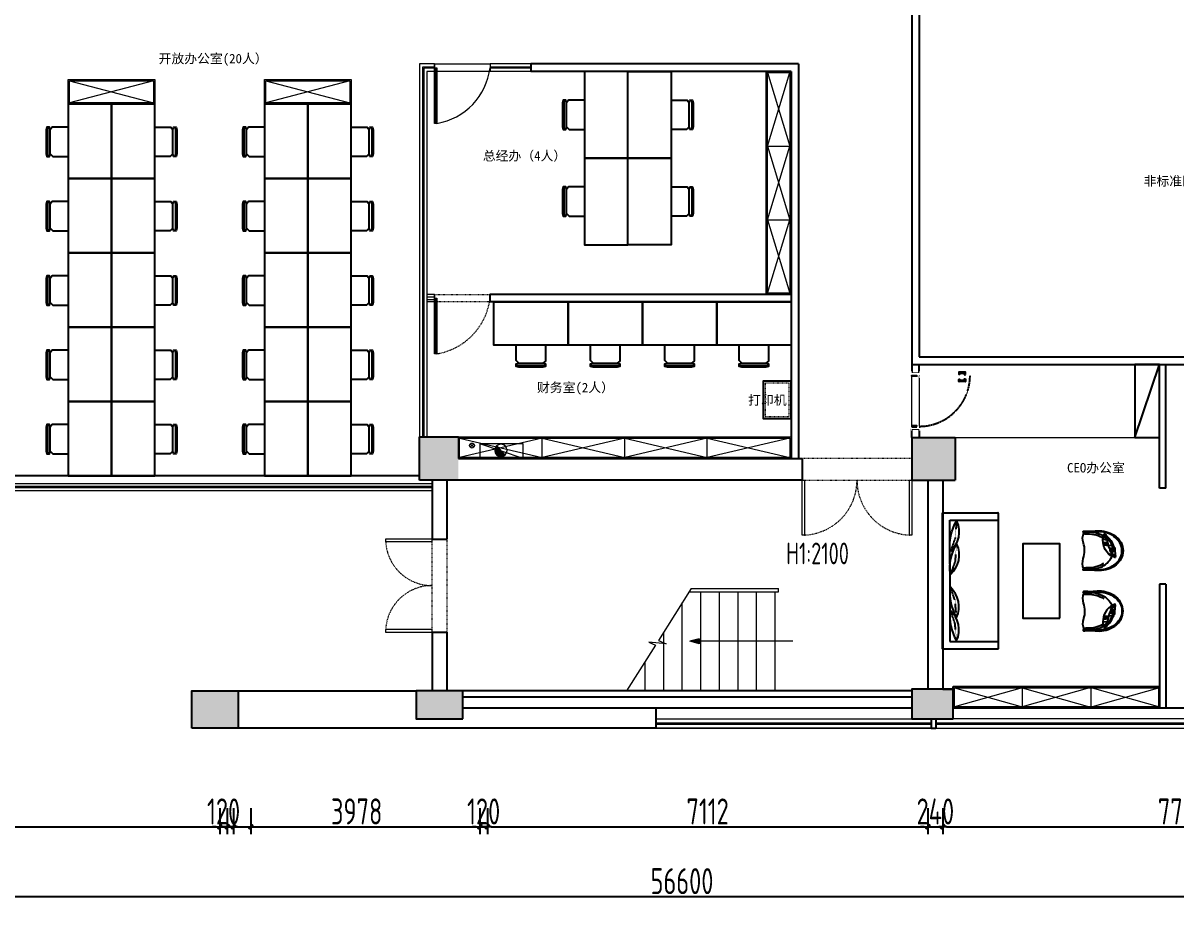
# Model space of a CAD drawing. Header units: millimetres. Extents: x 591722 to 1211798, y -167163 to 126727.
# Drawn here: x 612551 to 631162, y 77233 to 91453 of the extents above; entities that cross this region are included whole.
import ezdxf

# ---------------------------------------------------------------- set-up
doc = ezdxf.new("R2010")
doc.units = ezdxf.units.MM
doc.header["$LTSCALE"] = 0.5
doc.set_wipeout_variables(frame=1)
doc.header["$PDMODE"] = 35
for name, pattern in [('ACAD_ISO03W100', [30, 12, -18]), ('DASHED', [19.05, 12.7, -6.35]), ('HIDDEN', [0.375, 0.25, -0.125])]:
    doc.linetypes.add(name, pattern=pattern)
doc.layers.get('Defpoints').update_dxf_attribs({"color": 8})
for name, color, linetype in [('BS-SHORT-CABINET', 40, 'Continuous'), ('COL-FILL', 8, 'Continuous'), ('COLUMN', 4, 'Continuous'), ('DOOR', 60, 'Continuous'), ('EL-TEXT', 50, 'Continuous'), ('FF-FURN', 51, 'Continuous'), ('FF-TEXT', 50, 'Continuous'), ('RC-TEXT', 50, 'Continuous')]:
    doc.layers.add(name, color=color, linetype=linetype)
doc.layers.add('WALL', color=160, linetype='Continuous', lineweight=20)
doc.layers.add('WINDOW', color=12, linetype='Continuous', lineweight=9)
doc.styles.add('CCD-DIM', font='archs.shx', dxfattribs={"width": 0.8})
doc.styles.add('CCD_DIM', font='archs.shx', dxfattribs={"width": 0.8})
doc.styles.add('宋体', font='NSimSun.ttf')
doc.dimstyles.new('CCD_DIM_60', dxfattribs={"dimscale": 60, "dimtxt": 7, "dimasz": 1, "dimexe": 2, "dimexo": 2, "dimtad": 1, "dimdec": 0, "dimdsep": 46, "dimtxsty": 'CCD_DIM', "dimblk1": 'CCD', "dimblk2": 'CCD', "dimsah": 1, "dimcen": 0.3, "dimclrd": 44, "dimclre": 44, "dimclrt": 50, "dimadec": 1, "dimazin": 2, "dimtfac": 1, "dimtdec": 0, "dimtix": 1, "dimtmove": 2, "dimatfit": 3, "dimfxl": 5, "dimfxlon": 1, "dimtolj": 1, "dimarcsym": 0})

# ---------------------------------------------------------------- blocks, each defined once
blk = doc.blocks.new('CCD')
at = {"color": 50, "linetype": 'ByBlock'}
blk.add_line((-1.09, 0), (1.09, 0), dxfattribs=at)
at = {"color": 50, "linetype": 'Continuous', "const_width": 0.608}
blk.add_lwpolyline([(0.61, 0.61), (-0.61, -0.61)], dxfattribs=at)
blk = doc.blocks.new('*D237')
at = {"layer": 'Defpoints', "color": 0, "lineweight": 9, "transparency": 16777216}
for p in [(607258, 84142), (616228, 84142), (616228, 78479)]:
    blk.add_point(p, dxfattribs=at)
at = {"layer": 'RC-TEXT', "color": 44, "lineweight": -2, "transparency": 16777216}
for p, q in [((607258, 78779), (607258, 78359)), ((616228, 78779), (616228, 78359)), ((607318, 78479), (616168, 78479))]:
    blk.add_line(p, q, dxfattribs=at)
at = {"layer": 'RC-TEXT', "color": 44, "lineweight": -2, "transparency": 16777216, "xscale": 60, "yscale": 60, "zscale": 60, "rotation": 180}
blk.add_blockref('CCD', (607258, 78479), dxfattribs=at)
at = {"layer": 'RC-TEXT', "color": 44, "lineweight": -2, "transparency": 16777216, "xscale": 60, "yscale": 60, "zscale": 60}
blk.add_blockref('CCD', (616228, 78479), dxfattribs=at)
at = {"layer": 'RC-TEXT', "color": 50, "lineweight": -2, "transparency": 16777216, "insert": (611743, 78726), "char_height": 420, "attachment_point": 5, "style": 'CCD_DIM'}
blk.add_mtext('\\A1;8970', dxfattribs=at)
blk = doc.blocks.new('*D238')
at = {"layer": 'Defpoints', "color": 0, "lineweight": 9, "transparency": 16777216}
for p in [(615728, 84142), (615848, 84142), (615848, 78479)]:
    blk.add_point(p, dxfattribs=at)
at = {"layer": 'RC-TEXT', "color": 44, "lineweight": -2, "transparency": 16777216}
for p, q in [((615728, 78779), (615728, 78359)), ((615848, 78779), (615848, 78359)), ((615668, 78479), (615608, 78479)), ((615728, 78479), (615848, 78479)), ((615908, 78479), (615968, 78479))]:
    blk.add_line(p, q, dxfattribs=at)
at = {"layer": 'RC-TEXT', "color": 44, "lineweight": -2, "transparency": 16777216, "xscale": 60, "yscale": 60, "zscale": 60}
blk.add_blockref('CCD', (615728, 78479), dxfattribs=at)
at = {"layer": 'RC-TEXT', "color": 44, "lineweight": -2, "transparency": 16777216, "xscale": 60, "yscale": 60, "zscale": 60, "rotation": 180}
blk.add_blockref('CCD', (615848, 78479), dxfattribs=at)
at = {"layer": 'RC-TEXT', "color": 50, "lineweight": -2, "transparency": 16777216, "insert": (615788, 78726), "char_height": 420, "attachment_point": 5, "style": 'CCD_DIM'}
blk.add_mtext('\\A1;120', dxfattribs=at)
blk = doc.blocks.new('*D239')
at = {"layer": 'Defpoints', "color": 0, "lineweight": 9, "transparency": 16777216}
for p in [(619926, 84446), (615948, 84142), (619926, 78479)]:
    blk.add_point(p, dxfattribs=at)
at = {"layer": 'RC-TEXT', "color": 44, "lineweight": -2, "transparency": 16777216}
for p, q in [((615948, 78779), (615948, 78359)), ((619926, 78779), (619926, 78359)), ((616008, 78479), (619866, 78479))]:
    blk.add_line(p, q, dxfattribs=at)
at = {"layer": 'RC-TEXT', "color": 44, "lineweight": -2, "transparency": 16777216, "xscale": 60, "yscale": 60, "zscale": 60, "rotation": 180}
blk.add_blockref('CCD', (615948, 78479), dxfattribs=at)
at = {"layer": 'RC-TEXT', "color": 44, "lineweight": -2, "transparency": 16777216, "xscale": 60, "yscale": 60, "zscale": 60}
blk.add_blockref('CCD', (619926, 78479), dxfattribs=at)
at = {"layer": 'RC-TEXT', "color": 50, "lineweight": -2, "transparency": 16777216, "insert": (617937, 78726), "char_height": 420, "attachment_point": 5, "style": 'CCD_DIM'}
blk.add_mtext('\\A1;3978', dxfattribs=at)
blk = doc.blocks.new('*D240')
at = {"layer": 'Defpoints', "color": 0, "lineweight": 9, "transparency": 16777216}
for p in [(620046, 84652), (619926, 84446), (620046, 78479)]:
    blk.add_point(p, dxfattribs=at)
at = {"layer": 'RC-TEXT', "color": 44, "lineweight": -2, "transparency": 16777216}
for p, q in [((619926, 78779), (619926, 78359)), ((620046, 78779), (620046, 78359)), ((619866, 78479), (619806, 78479)), ((619926, 78479), (620046, 78479)), ((620106, 78479), (620166, 78479))]:
    blk.add_line(p, q, dxfattribs=at)
at = {"layer": 'RC-TEXT', "color": 44, "lineweight": -2, "transparency": 16777216, "xscale": 60, "yscale": 60, "zscale": 60}
blk.add_blockref('CCD', (619926, 78479), dxfattribs=at)
at = {"layer": 'RC-TEXT', "color": 44, "lineweight": -2, "transparency": 16777216, "xscale": 60, "yscale": 60, "zscale": 60, "rotation": 180}
blk.add_blockref('CCD', (620046, 78479), dxfattribs=at)
at = {"layer": 'RC-TEXT', "color": 50, "lineweight": -2, "transparency": 16777216, "insert": (619986, 78726), "char_height": 420, "attachment_point": 5, "style": 'CCD_DIM'}
blk.add_mtext('\\A1;120', dxfattribs=at)
blk = doc.blocks.new('*D266')
at = {"layer": 'Defpoints', "color": 0, "lineweight": 9, "transparency": 16777216}
for p in [(620046, 84652), (627158, 80996), (627158, 78479)]:
    blk.add_point(p, dxfattribs=at)
at = {"layer": 'RC-TEXT', "color": 44, "lineweight": -2, "transparency": 16777216}
for p, q in [((620046, 78779), (620046, 78359)), ((627158, 78779), (627158, 78359)), ((620106, 78479), (627098, 78479))]:
    blk.add_line(p, q, dxfattribs=at)
at = {"layer": 'RC-TEXT', "color": 44, "lineweight": -2, "transparency": 16777216, "xscale": 60, "yscale": 60, "zscale": 60, "rotation": 180}
blk.add_blockref('CCD', (620046, 78479), dxfattribs=at)
at = {"layer": 'RC-TEXT', "color": 44, "lineweight": -2, "transparency": 16777216, "xscale": 60, "yscale": 60, "zscale": 60}
blk.add_blockref('CCD', (627158, 78479), dxfattribs=at)
at = {"layer": 'RC-TEXT', "color": 50, "lineweight": -2, "transparency": 16777216, "insert": (623602, 78726), "char_height": 420, "attachment_point": 5, "style": 'CCD_DIM'}
blk.add_mtext('\\A1;7112', dxfattribs=at)
blk = doc.blocks.new('*D267')
at = {"layer": 'Defpoints', "color": 0, "lineweight": 9, "transparency": 16777216}
for p in [(627398, 81223), (627158, 80996), (627398, 78479)]:
    blk.add_point(p, dxfattribs=at)
at = {"layer": 'RC-TEXT', "color": 44, "lineweight": -2, "transparency": 16777216}
for p, q in [((627158, 78779), (627158, 78359)), ((627398, 78779), (627398, 78359)), ((627098, 78479), (627038, 78479)), ((627158, 78479), (627398, 78479)), ((627458, 78479), (627518, 78479))]:
    blk.add_line(p, q, dxfattribs=at)
at = {"layer": 'RC-TEXT', "color": 44, "lineweight": -2, "transparency": 16777216, "xscale": 60, "yscale": 60, "zscale": 60}
blk.add_blockref('CCD', (627158, 78479), dxfattribs=at)
at = {"layer": 'RC-TEXT', "color": 44, "lineweight": -2, "transparency": 16777216, "xscale": 60, "yscale": 60, "zscale": 60, "rotation": 180}
blk.add_blockref('CCD', (627398, 78479), dxfattribs=at)
at = {"layer": 'RC-TEXT', "color": 50, "lineweight": -2, "transparency": 16777216, "insert": (627278, 78726), "char_height": 420, "attachment_point": 5, "style": 'CCD_DIM'}
blk.add_mtext('\\A1;240', dxfattribs=at)
blk = doc.blocks.new('*D268')
at = {"layer": 'Defpoints', "color": 0, "lineweight": 9, "transparency": 16777216}
for p in [(635148, 81415), (627398, 81223), (635148, 78479)]:
    blk.add_point(p, dxfattribs=at)
at = {"layer": 'RC-TEXT', "color": 44, "lineweight": -2, "transparency": 16777216}
for p, q in [((627398, 78779), (627398, 78359)), ((635148, 78779), (635148, 78359)), ((627458, 78479), (635088, 78479))]:
    blk.add_line(p, q, dxfattribs=at)
at = {"layer": 'RC-TEXT', "color": 44, "lineweight": -2, "transparency": 16777216, "xscale": 60, "yscale": 60, "zscale": 60, "rotation": 180}
blk.add_blockref('CCD', (627398, 78479), dxfattribs=at)
at = {"layer": 'RC-TEXT', "color": 44, "lineweight": -2, "transparency": 16777216, "xscale": 60, "yscale": 60, "zscale": 60}
blk.add_blockref('CCD', (635148, 78479), dxfattribs=at)
at = {"layer": 'RC-TEXT', "color": 50, "lineweight": -2, "transparency": 16777216, "insert": (631273, 78726), "char_height": 420, "attachment_point": 5, "style": 'CCD_DIM'}
blk.add_mtext('\\A1;7750', dxfattribs=at)
blk = doc.blocks.new('*D241')
at = {"layer": 'Defpoints', "color": 0, "lineweight": 9, "transparency": 16777216}
for p in [(594888, 83902), (651488, 83882), (651488, 77353)]:
    blk.add_point(p, dxfattribs=at)
at = {"layer": 'RC-TEXT', "color": 44, "lineweight": -2, "transparency": 16777216}
for p, q in [((594888, 77653), (594888, 77233)), ((651488, 77653), (651488, 77233)), ((594948, 77353), (651428, 77353))]:
    blk.add_line(p, q, dxfattribs=at)
at = {"layer": 'RC-TEXT', "color": 44, "lineweight": -2, "transparency": 16777216, "xscale": 60, "yscale": 60, "zscale": 60, "rotation": 180}
blk.add_blockref('CCD', (594888, 77353), dxfattribs=at)
at = {"layer": 'RC-TEXT', "color": 44, "lineweight": -2, "transparency": 16777216, "xscale": 60, "yscale": 60, "zscale": 60}
blk.add_blockref('CCD', (651488, 77353), dxfattribs=at)
at = {"layer": 'RC-TEXT', "color": 50, "lineweight": -2, "transparency": 16777216, "insert": (623188, 77601), "char_height": 420, "attachment_point": 5, "style": 'CCD_DIM'}
blk.add_mtext('\\A1;56600', dxfattribs=at)
blk = doc.blocks.new('B')
at = {"color": 54, "linetype": 'ByBlock'}
for p, q in [((-195, 253), (-238, 242)), ((194, 253), (-195, 253)), ((-195, 209), (194, 209)), ((237, 242), (194, 253))]:
    blk.add_line(p, q, dxfattribs=at)
at = {"linetype": 'ByBlock'}
blk.add_lwpolyline([(237, -81), (237, 177), (194, 209), (237, 220), (237, 263), (194, 274), (-195, 274), (-238, 263), (-238, 220), (-195, 209), (-238, 166), (-238, -81)], dxfattribs=at)
blk = doc.blocks.new('CHAIR-650X650')
blk.add_wipeout([(-293, -13), (-293, -16), (-294, -19), (-295, -21), (-298, -25), (-300, -26), (-305, -26), (-307, -25), (-307, -25), (-311, -23), (-313, -21), (-314, -18), (-314, -18), (-314, -14), (-314, -7), (-313, 8), (-312, 23), (-312, 41), (-312, 57), (-311, 68), (-311, 85), (-312, 126), (-314, 153), (-318, 190), (-319, 217), (-319, 243), (-318, 264), (-316, 284), (-314, 298), (-309, 325), (-303, 349), (-296, 373), (-287, 398), (-274, 428), (-266, 445), (-253, 468), (-241, 486), (-225, 507), (-203, 531), (-191, 543), (-161, 567), (-130, 587), (-112, 597), (-86, 607), (-63, 614), (-37, 618), (-12, 620), (17, 620), (44, 618), (62, 615), (85, 609), (110, 600), (135, 587), (159, 572), (178, 558), (201, 538), (219, 519), (234, 501), (243, 489), (252, 476), (264, 457), (277, 432), (286, 413), (298, 380), (308, 346), (313, 326), (317, 305), (320, 284), (323, 260), (324, 241), (324, 213), (323, 200), (321, 173), (317, 133), (316, 109), (316, 89), (316, 68), (317, 59), (317, 31), (318, -5), (319, -14), (319, -18), (317, -21), (315, -24), (311, -26), (309, -26), (305, -25), (303, -24), (300, -22), (299, -20), (298, -16), (298, -12), (291, -15), (282, -19), (274, -22), (264, -25), (255, -27), (245, -29), (234, -31), (222, -32), (214, -33), (206, -33), (197, -33), (182, -32), (170, -31), (155, -28), (139, -24), (128, -21), (118, -17), (109, -15), (100, -12), (86, -9), (68, -5), (53, -3), (35, -1), (21, 0), (2, 0), (-9, 0), (-21, -1), (-33, -2), (-42, -3), (-54, -4), (-62, -6), (-78, -9), (-91, -12), (-97, -14), (-108, -17), (-118, -21), (-126, -23), (-134, -25), (-140, -27), (-154, -30), (-165, -31), (-172, -32), (-182, -33), (-193, -33), (-202, -33), (-213, -33), (-224, -32), (-231, -31), (-248, -27), (-264, -23), (-276, -19), (-281, -18), (-286, -16), (-289, -15), (-292, -13)])
at = {"color": 0, "linetype": 'Continuous'}
blk.add_lwpolyline([(298, -12, -0.192758), (129, -21, 0.085902), (2, 0, 0.08954), (-119, -21, -0.18606), (-293, -13, -0.000264), (-293, -16, -1.061979), (-314, -14, 0.041491), (-314, 1, 0.024434), (-312, 52, 0.045583), (-316, 167, -0.150789), (-266, 445, -0.143435), (-130, 587, -0.142303), (2, 620, -0.142303), (135, 587, -0.143435), (271, 445, -0.150789), (320, 167, 0.045583), (317, 52, 0.024434), (318, 1, 0.041491), (319, -14, -1.061979), (298, -16)], format="xyb", close=True, dxfattribs=at)
at = {"color": 55, "linetype": 'Continuous'}
for points in [[(2, 599, 0.142303), (-124, 568, 0.143435), (-254, 432, 0.150789), (-301, 167, -0.019162), (-297, 121, -0.012092), (-293, -13, -1.061979)], [(298, -12, -0.012078), (302, 121, -0.019162), (306, 167, 0.150789), (258, 432, 0.143435), (129, 568, 0.142303), (2, 599, 2.98005)], [(-297, 121, -0.098813), (-249, 290, -0.143435), (-122, 423, -0.142303), (2, 453, -2.98005)], [(302, 121, 0.098813), (254, 290, 0.143435), (127, 423, 0.142303), (2, 453, 2.98005)]]:
    blk.add_lwpolyline(points, format="xyb", dxfattribs=at)
at = {"color": 53}
blk.add_lwpolyline([(-84, 462), (-70, 471), (-53, 464), (-43, 485), (12, 489, -0.055778), (112, 495, -0.322884), (-133, 300, -0.26527), (-269, 321, -0.13021)], format="xyb", close=True, dxfattribs=at)
at = {"color": 59}
for points in [[(112, 495, -0.169686), (-9, 412), (-18, 412), (-41, 395), (-176, 361), (-246, 322), (-269, 321)], [(-283, -17, 0.173618), (-272, 3, 0.0594), (-269, 44, -0.149572), (-197, 312, 1.755029)], [(288, -17, -0.173618), (277, 3, -0.0594), (274, 44, 0.149572), (202, 312, -1.755029)]]:
    blk.add_lwpolyline(points, format="xyb", dxfattribs=at)
for points in [[(-126, 373), (-133, 309)], [(-103, 379), (-109, 314)], [(-79, 385), (-86, 317)], [(-74, 467), (-82, 384)], [(-28, 486), (-38, 392)], [(-5, 488), (-12, 412)], [(19, 490), (11, 419)], [(65, 495), (56, 399)], [(89, 496), (81, 426)], [(-171, 362), (-178, 301)]]:
    blk.add_lwpolyline(points, dxfattribs=at)
blk = doc.blocks.new('做成ACAD TuKuai0609')
at = {"color": 56, "ltscale": 1000}
for centre, radius, start, end in [((-109, -706), 715, 81.2173, 121.9873), ((-315, 294), 431, 246.3085, 316.896)]:
    blk.add_arc(centre, radius, start, end, dxfattribs=at)
at = {"layer": 'FF-FURN', "color": 56, "linetype": 'HIDDEN', "ltscale": 0.010499}
blk.add_lwpolyline([(-488, -100), (-208, -74), (0, 0)], dxfattribs=at)
blk = doc.blocks.new('c 131')
at = {"color": 0}
for p, q in [((631893, -82307), (631893, -81417)), ((631898, -81412), (634088, -81412)), ((632013, -82192), (632013, -81412)), ((633973, -82192), (633973, -81412)), ((634093, -81417), (634093, -82307)), ((632718, -82192), (632013, -82192)), ((632718, -82192), (633973, -82192)), ((634088, -82312), (631898, -82312))]:
    blk.add_line(p, q, dxfattribs=at)
for centre, start, end in [((631898, -81417), 90, 180), ((634088, -81417), 0, 90), ((631898, -82307), 180, 270), ((634088, -82307), 270, 0)]:
    blk.add_arc(centre, 5, start, end, dxfattribs=at)
at = {"color": 51, "linetype": 'Continuous', "extrusion": (0, 0, -1), "zscale": -1, "rotation": 180}
for p in [(-632516, -82184), (-632889, -82184)]:
    blk.add_blockref('做成ACAD TuKuai0609', p, dxfattribs=at)
at = {"color": 51, "linetype": 'Continuous', "rotation": 180}
for p in [(633096, -82184), (633469, -82184)]:
    blk.add_blockref('做成ACAD TuKuai0609', p, dxfattribs=at)
blk = doc.blocks.new('*U38')
at = {"ltscale": 0.1}
for points in [[(0, 0), (20, 0), (20, 120), (0, 120)], [(900, 0), (880, 0), (880, 120), (900, 120)]]:
    blk.add_wipeout(points, dxfattribs=at)
for points in [[(27.5, 110), (32.5, 110), (32.5, 120), (40, 120), (40, 0), (32.5, 0), (32.5, 10), (27.5, 10), (27.5, 0), (20, 0), (20, 120), (27.5, 120)], [(872.5, 110), (867.5, 110), (867.5, 120), (860, 120), (860, 0), (867.5, 0), (867.5, 10), (872.5, 10), (872.5, 0), (880, 0), (880, 120), (872.5, 120)]]:
    blk.add_wipeout(points, dxfattribs=at)
for points in [[(32.5, 110), (32.5, 135), (-27.5, 135), (-27.5, 120), (27.5, 120), (27.5, 110)], [(32.5, 10), (32.5, -15), (-27.5, -15), (-27.5, 0), (27.5, 0), (27.5, 10)], [(867.5, 110), (867.5, 135), (927.5, 135), (927.5, 120), (872.5, 120), (872.5, 110)], [(867.5, 10), (867.5, -15), (927.5, -15), (927.5, 0), (872.5, 0), (872.5, 10)]]:
    blk.add_wipeout(points, dxfattribs=at)
for points in [[(40, 40), (50, 40), (50, 115, 0.4142136), (45, 120), (40, 120)], [(860, 40), (850, 40), (850, 115, -0.4142136), (855, 120), (860, 120)]]:
    blk.add_lwpolyline(points, format="xyb", close=True, dxfattribs=at)
blk = doc.blocks.new('*U39')
at = {"ltscale": 0.1}
blk.add_wipeout([(0, 0), (40, 0), (40, 820), (0, 820)], dxfattribs=at)
for p, q in [((-15, 748), (-50, 748)), ((-55, 742), (-55, 645)), ((-50, 640), (-25, 640)), ((-40, 728), (-40, 660)), ((-15, 732), (-35, 732)), ((-35, 655), (-25, 655)), ((-25, 655), (-25, 640)), ((95, 742), (95, 645))]:
    blk.add_line(p, q, dxfattribs=at)
for centre, start, end in [((-50, 742), 90, 180), ((-50, 645), 180, 270), ((-35, 728), 90, 180), ((-35, 660), 180, 270)]:
    blk.add_arc(centre, 5, start, end, dxfattribs=at)
blk.add_wipeout([(0, 770), (-15, 770), (-15, 710), (0, 710)], dxfattribs=at)
for p, q in [((55, 748), (90, 748)), ((55, 732), (75, 732)), ((75, 655), (65, 655)), ((65, 655), (65, 640)), ((90, 640), (65, 640)), ((80, 728), (80, 660))]:
    blk.add_line(p, q, dxfattribs=at)
blk.add_lwpolyline([(-15, 748), (-50, 748), (-51, 747), (-51, 747), (-52, 747), (-53, 747), (-53, 746), (-54, 746), (-54, 746), (-54, 745), (-55, 744), (-55, 744), (-55, 743), (-55, 742), (-55, 645), (-55, 644), (-54, 642), (-54, 641), (-53, 641), (-52, 641), (-52, 640), (-51, 640), (-51, 640), (-50, 640), (-25, 640), (-25, 655), (-35, 655), (-36, 655), (-37, 656), (-39, 656), (-39, 657), (-40, 658), (-40, 659), (-40, 660), (-40, 728), (-40, 729), (-40, 729), (-39, 730), (-39, 730), (-39, 731), (-38, 731), (-38, 732), (-37, 732), (-37, 732), (-36, 732), (-36, 732), (-36, 732), (-35, 732), (-35, 732), (-15, 732)], close=True, dxfattribs=at)
for centre, start, end in [((90, 742), 0, 90), ((75, 728), 0, 90), ((75, 660), 270, 0), ((90, 645), 270, 0)]:
    blk.add_arc(centre, 5, start, end, dxfattribs=at)
blk.add_wipeout([(40, 770), (55, 770), (55, 710), (40, 710)], dxfattribs=at)
blk.add_lwpolyline([(55, 748), (90, 748), (91, 747), (91, 747), (92, 747), (93, 747), (93, 746), (94, 746), (94, 746), (94, 745), (95, 744), (95, 744), (95, 743), (95, 742), (95, 645), (95, 644), (94, 642), (94, 641), (93, 641), (92, 641), (92, 640), (91, 640), (91, 640), (90, 640), (65, 640), (65, 655), (75, 655), (76, 655), (77, 656), (79, 656), (79, 657), (80, 658), (80, 659), (80, 660), (80, 728), (80, 729), (80, 729), (79, 730), (79, 730), (79, 731), (78, 731), (78, 732), (77, 732), (77, 732), (76, 732), (76, 732), (76, 732), (75, 732), (75, 732), (55, 732)], close=True, dxfattribs=at)
at = {"color": 8, "linetype": 'DASHED', "ltscale": 0.1}
blk.add_arc((0, 0), 820, 0, 90, dxfattribs=at)
blk = doc.blocks.new('rgwerqw')
at = {"lineweight": 9}
h = blk.add_hatch(color=1, dxfattribs=at)
h.dxf.hatch_style = 1
h.paths.add_polyline_path([(603526, -152518, 0.21571), (603492, -152443), (603360, -152594, 0.645129)])
at = {"color": 1, "lineweight": 9}
for p, q in [((603065, -152650), (603765, -152410)), ((603492, -152443), (603360, -152594))]:
    blk.add_line(p, q, dxfattribs=at)
blk.add_lwpolyline([(603065, -152410), (603765, -152410), (603765, -152650), (603065, -152650)], close=True, dxfattribs=at)
blk.add_circle((603426, -152518), 100, dxfattribs=at)

msp = doc.modelspace()

# ---------------------------------------------------------------- hatches: boundary and pattern name
at = {"layer": 'COL-FILL', "lineweight": 5}
h = msp.add_hatch(color=250, dxfattribs=at)
h.dxf.hatch_style = 1
h.paths.add_polyline_path([(595807.3, 93042.5), (595128.3, 93042.5), (595128.3, 92362.5), (595807.3, 92362.5)])
h.paths.add_polyline_path([(595807.3, 84772.5), (595128.3, 84772.5), (595128.3, 84142.5), (595807.3, 84142.5)])
h.paths.add_polyline_path([(603603.3, 84772.5), (602978.3, 84772.5), (602978.3, 84142.5), (603603.3, 84142.5)])
h.paths.add_polyline_path([(603648.3, 93092.5), (602908.3, 93092.5), (602908.3, 92362.5), (603648.3, 92362.5)])
h.paths.add_polyline_path([(611628.3, 93092.5), (610948.3, 93092.5), (610948.3, 92412.5), (611628.3, 92412.5)])
h.paths.add_polyline_path([(611578.3, 84772.5), (610948.3, 84772.5), (610948.3, 84142.5), (611578.3, 84142.5)])
h.paths.add_polyline_path([(619578.3, 84627.5), (619578.3, 84772.5), (618948.3, 84772.5), (618948.3, 84072.5), (619578.3, 84072.5)])
h.paths.add_polyline_path([(619628.3, 93092.5), (618948.3, 93092.5), (618948.3, 92412.5), (619628.3, 92412.5)])
h = msp.add_hatch(color=250, dxfattribs=at)
h.dxf.hatch_style = 1
h.paths.add_polyline_path([(651368.3, 84762.5), (650728.3, 84762.5), (650728.3, 84122.5), (651368.3, 84122.5)])
h.paths.add_polyline_path([(643558.3, 84762.5), (642918.3, 84762.5), (642918.3, 84122.5), (643558.3, 84122.5)])
h.paths.add_polyline_path([(635558.3, 84762.5), (634918.3, 84762.5), (634918.3, 84122.5), (635558.3, 84122.5)])
h.paths.add_polyline_path([(627598.3, 84762.5), (626898.3, 84762.5), (626898.3, 84627.5), (626898.3, 84072.5), (627598.3, 84072.5)])
h.paths.add_polyline_path([(616023.3, 80672.5), (615273.3, 80672.5), (615273.3, 80072.5), (616023.3, 80072.5)])
h.paths.add_polyline_path([(619648.3, 80672.5), (618898.3, 80672.5), (618898.3, 80222.5), (619648.3, 80222.5)])
h.paths.add_polyline_path([(627568.3, 80702.5), (626898.3, 80702.5), (626898.3, 80222.5), (627568.3, 80222.5)])
h.paths.add_polyline_path([(635558.3, 80692.5), (634958.3, 80692.5), (634958.3, 80222.5), (635558.3, 80222.5)])
h.paths.add_polyline_path([(639183.3, 80672.5), (638433.3, 80672.5), (638433.3, 80072.5), (639183.3, 80072.5)])
at = {"layer": 'WALL', "lineweight": 5}
h = msp.add_hatch(color=250, dxfattribs=at)
h.paths.add_polyline_path([(623467.1, 81512.9), (623467.1, 81472.5), (623317.1, 81472.5)])
h.paths.add_polyline_path([(623317.1, 81472.5), (623467.1, 81472.5), (623467.1, 81432)])

# ---------------------------------------------------------------- linework, layer by layer
at = {"layer": 'BS-SHORT-CABINET', "lineweight": -2}
for p, q in [((624548.3, 90672.5), (621613.3, 90672.5)), ((627568.3, 80392.5), (627568.3, 80742.5))]:
    msp.add_line(p, q, dxfattribs=at)
at = {"layer": 'BS-SHORT-CABINET', "color": 250, "lineweight": 13}
for p, q in [((624568.3, 90652.5), (624928.3, 89467.5)), ((624568.3, 89467.5), (624928.3, 90652.5)), ((624568.3, 89467.5), (624928.3, 89467.5)), ((624568.3, 89467.5), (624928.3, 88277.5)), ((624568.3, 88277.5), (624928.3, 89467.5)), ((624568.3, 88277.5), (624928.3, 88277.5)), ((624568.3, 88277.5), (624928.3, 87092.5)), ((624568.3, 87092.5), (624928.3, 88277.5)), ((620930.8, 84752.5), (619598.3, 84442.5)), ((619598.3, 84752.5), (620930.8, 84442.5)), ((620930.8, 84442.5), (620930.8, 84752.5)), ((620930.8, 84752.5), (622263.3, 84442.5)), ((622263.3, 84752.5), (620930.8, 84442.5)), ((623595.8, 84752.5), (622263.3, 84442.5)), ((622263.3, 84752.5), (623595.8, 84442.5)), ((622263.3, 84442.5), (622263.3, 84752.5)), ((623595.8, 84442.5), (623595.8, 84752.5)), ((623595.8, 84752.5), (624928.3, 84442.5)), ((624928.3, 84752.5), (623595.8, 84442.5)), ((627588.3, 80722.5), (628678.3, 80412.5)), ((628678.3, 80722.5), (627588.3, 80412.5)), ((628678.3, 80722.5), (628678.3, 80412.5)), ((629768.3, 80722.5), (628678.3, 80412.5)), ((628678.3, 80722.5), (629768.3, 80412.5)), ((629788.3, 80722.5), (629788.3, 80412.5)), ((629808.3, 80722.5), (630898.3, 80412.5)), ((630898.3, 80722.5), (629808.3, 80412.5))]:
    msp.add_line(p, q, dxfattribs=at)
at = {"layer": 'BS-SHORT-CABINET', "color": 250, "linetype": 'ByBlock', "lineweight": 5}
for p, q in [((613298.3, 90522.5), (614658.3, 90162.5)), ((614658.3, 90522.5), (613298.3, 90162.5)), ((617828.3, 90522.5), (616468.3, 90162.5)), ((616468.3, 90522.5), (617828.3, 90162.5))]:
    msp.add_line(p, q, dxfattribs=at)
at = {"layer": 'BS-SHORT-CABINET', "color": 54, "lineweight": -2}
msp.add_line((630498.3, 84762.5), (630898.3, 85942.5), dxfattribs=at)
at = {"layer": 'BS-SHORT-CABINET', "linetype": 'ByBlock', "lineweight": 5}
for points in [[(624548.3, 90672.5), (624948.3, 90672.5), (624948.3, 87072.5), (624548.3, 87072.5)], [(619578.3, 84772.5), (624948.3, 84772.5), (624948.3, 84422.5), (619578.3, 84422.5)]]:
    msp.add_lwpolyline(points, close=True, dxfattribs=at)
at = {"layer": 'BS-SHORT-CABINET', "color": 250, "lineweight": 13}
for points in [[(624568.3, 90652.5), (624928.3, 90652.5), (624928.3, 87092.5), (624568.3, 87092.5)], [(619598.3, 84752.5), (624928.3, 84752.5), (624928.3, 84442.5), (619598.3, 84442.5)], [(627588.3, 80722.5), (630878.3, 80722.5), (630878.3, 80412.5), (627588.3, 80412.5)]]:
    msp.add_lwpolyline(points, close=True, dxfattribs=at)
at = {"layer": 'BS-SHORT-CABINET', "linetype": 'ByBlock', "lineweight": 13}
for points in [[(613278.3, 90542.5), (614678.3, 90542.5), (614678.3, 90142.5), (613278.3, 90142.5)], [(616448.3, 90542.5), (617848.3, 90542.5), (617848.3, 90142.5), (616448.3, 90142.5)]]:
    msp.add_lwpolyline(points, close=True, dxfattribs=at)
at = {"layer": 'BS-SHORT-CABINET', "color": 250, "linetype": 'ByBlock', "lineweight": 5}
for points in [[(613298.3, 90522.5), (614658.3, 90522.5), (614658.3, 90162.5), (613298.3, 90162.5)], [(616468.3, 90522.5), (617828.3, 90522.5), (617828.3, 90162.5), (616468.3, 90162.5)]]:
    msp.add_lwpolyline(points, close=True, dxfattribs=at)
at = {"layer": 'BS-SHORT-CABINET', "color": 8, "linetype": 'ACAD_ISO03W100', "lineweight": 5}
for points in [[(619190.1, 87072.5), (620092.1, 87072.5), (620092.1, 86952.5), (619190.1, 86952.5)], [(624918.3, 85101.9), (624918.3, 85641.9), (624528.3, 85641.9), (624528.3, 85101.9)]]:
    msp.add_lwpolyline(points, close=True, dxfattribs=at)
at = {"layer": 'BS-SHORT-CABINET', "lineweight": 13}
msp.add_lwpolyline([(630898.3, 80392.5), (630897.4, 80742.5), (627568.3, 80742.5)], dxfattribs=at)
msp.add_lwpolyline([(627568.3, 80742.5), (630898.3, 80742.5), (630898.3, 80392.5), (627568.3, 80392.5)], close=True, dxfattribs=at)
at = {"layer": 'BS-SHORT-CABINET', "color": 8, "linetype": 'ACAD_ISO03W100', "lineweight": 5}
msp.add_arc((619059.5, 87137.2), 1038.1, 279.45534, 353.09607, dxfattribs=at)
at = {"layer": 'COLUMN', "color": 1, "lineweight": 9}
for p, q in [((619770, 84660.8), (619826.5, 84604.1)), ((619826.5, 84660.8), (619770, 84604.1))]:
    msp.add_line(p, q, dxfattribs=at)
msp.add_circle((619798.3, 84632.5), 40, dxfattribs=at)
at = {"layer": 'DOOR', "color": 8, "lineweight": 13}
for p, q in [((626898.3, 84902.5), (626898.3, 85802.5)), ((627018.3, 85802.5), (627018.3, 84902.5))]:
    msp.add_line(p, q, dxfattribs=at)
at = {"layer": 'DOOR', "color": 8, "linetype": 'ACAD_ISO03W100', "lineweight": 5}
for points in [[(625128.3, 84422.5), (625128.3, 84072.5), (626898.3, 84072.5), (626898.3, 84422.5)], [(619153.3, 81622.5), (619153.3, 83122.5), (619393.3, 83122.5), (619393.3, 81622.5)]]:
    msp.add_lwpolyline(points, close=True, dxfattribs=at)
at = {"layer": 'DOOR', "lineweight": 13}
for points in [[(625128.3, 84072.5), (625168.3, 84072.5), (625168.3, 83187.5), (625128.3, 83187.5)], [(626898.3, 83187.5), (626858.3, 83187.5), (626858.3, 84072.5), (626898.3, 84072.5)], [(618403.3, 83082.5), (619153.3, 83082.5), (619153.3, 83122.5), (618403.3, 83122.5)], [(619153.3, 81662.5), (618403.3, 81662.5), (618403.3, 81622.5), (619153.3, 81622.5)]]:
    msp.add_lwpolyline(points, close=True, dxfattribs=at)
at = {"layer": 'DOOR', "color": 8, "linetype": 'ACAD_ISO03W100', "lineweight": 5}
for centre, radius, start, end in [((625128.3, 84072.5), 885, 272.59052, 0), ((626898.3, 84072.5), 885, 180, 267.40948), ((619153.3, 83122.5), 750, 183.05723, 270), ((619153.3, 81622.5), 750, 90, 176.94277)]:
    msp.add_arc(centre, radius, start, end, dxfattribs=at)
at = {"layer": 'FF-FURN', "lineweight": -2}
for points in [[(622313.3, 89272.5), (622313.3, 90672.5), (621613.3, 90672.5), (621613.3, 89272.5)], [(622313.3, 89272.5), (622313.3, 90672.5), (623013.3, 90672.5), (623013.3, 89272.5)], [(622313.3, 87872.5), (622313.3, 89272.5), (621613.3, 89272.5), (621613.3, 87872.5)], [(622313.3, 87872.5), (622313.3, 89272.5), (623013.3, 89272.5), (623013.3, 87872.5)], [(620148.3, 86952.5), (621348.3, 86952.5), (621348.3, 86252.5), (620148.3, 86252.5)], [(621348.3, 86952.5), (622548.3, 86952.5), (622548.3, 86252.5), (621348.3, 86252.5)], [(622548.3, 86952.5), (623748.3, 86952.5), (623748.3, 86252.5), (622548.3, 86252.5)], [(623748.3, 86952.5), (624948.3, 86952.5), (624948.3, 86252.5), (623748.3, 86252.5)], [(630498.3, 84762.5), (630898.3, 84762.5), (630898.3, 85942.5), (630498.3, 85942.5)], [(629288.3, 81847.7), (629288.3, 83047.7), (628688.3, 83047.7), (628688.3, 81847.7)]]:
    msp.add_lwpolyline(points, close=True, dxfattribs=at)
at = {"layer": 'FF-FURN', "linetype": 'Continuous'}
for points in [[(613278.3, 88942.5), (613978.3, 88942.5), (613978.3, 90142.5), (613278.3, 90142.5)], [(613978.3, 88942.5), (614678.3, 88942.5), (614678.3, 90142.5), (613978.3, 90142.5)], [(616448.3, 88942.5), (617148.3, 88942.5), (617148.3, 90142.5), (616448.3, 90142.5)], [(617148.3, 88942.5), (617848.3, 88942.5), (617848.3, 90142.5), (617148.3, 90142.5)], [(613278.3, 87742.5), (613978.3, 87742.5), (613978.3, 88942.5), (613278.3, 88942.5)], [(613978.3, 87742.5), (614678.3, 87742.5), (614678.3, 88942.5), (613978.3, 88942.5)], [(616448.3, 87742.5), (617148.3, 87742.5), (617148.3, 88942.5), (616448.3, 88942.5)], [(617148.3, 87742.5), (617848.3, 87742.5), (617848.3, 88942.5), (617148.3, 88942.5)], [(613278.3, 86542.5), (613978.3, 86542.5), (613978.3, 87742.5), (613278.3, 87742.5)], [(613978.3, 86542.5), (614678.3, 86542.5), (614678.3, 87742.5), (613978.3, 87742.5)], [(616448.3, 86542.5), (617148.3, 86542.5), (617148.3, 87742.5), (616448.3, 87742.5)], [(617148.3, 86542.5), (617848.3, 86542.5), (617848.3, 87742.5), (617148.3, 87742.5)], [(613278.3, 85342.5), (613978.3, 85342.5), (613978.3, 86542.5), (613278.3, 86542.5)], [(613978.3, 85342.5), (614678.3, 85342.5), (614678.3, 86542.5), (613978.3, 86542.5)], [(616448.3, 85342.5), (617148.3, 85342.5), (617148.3, 86542.5), (616448.3, 86542.5)], [(617148.3, 85342.5), (617848.3, 85342.5), (617848.3, 86542.5), (617148.3, 86542.5)], [(613278.3, 84142.5), (613978.3, 84142.5), (613978.3, 85342.5), (613278.3, 85342.5)], [(613978.3, 84142.5), (614678.3, 84142.5), (614678.3, 85342.5), (613978.3, 85342.5)], [(616448.3, 84142.5), (617148.3, 84142.5), (617148.3, 85342.5), (616448.3, 85342.5)], [(617148.3, 84142.5), (617848.3, 84142.5), (617848.3, 85342.5), (617148.3, 85342.5)]]:
    msp.add_lwpolyline(points, close=True, dxfattribs=at)
at = {"layer": 'FF-FURN', "color": 1, "lineweight": -2}
msp.add_lwpolyline([(624948.3, 85071.9), (624948.3, 85671.9), (624498.3, 85671.9), (624498.3, 85071.9)], close=True, dxfattribs=at)
at = {"layer": 'WALL', "lineweight": -3}
for p, q in [((627018.3, 92352.5), (627018.3, 86062.5)), ((626898.3, 92232.5), (626898.3, 85802.5)), ((625068.3, 90792.5), (620748.3, 90792.5)), ((620748.3, 90792.5), (620748.3, 90672.5)), ((624948.3, 90672.5), (620748.3, 90672.5)), ((624948.3, 90672.5), (624548.3, 90672.5)), ((624948.3, 90672.5), (624948.3, 84422.5)), ((625068.3, 90792.5), (625068.3, 84422.5)), ((621824.1, 87072.5), (620088.1, 87072.5)), ((620088.1, 87072.5), (620088.1, 86952.5)), ((621864.1, 86952.5), (620088.1, 86952.5)), ((624948.3, 87072.5), (621824.1, 87072.5)), ((624948.3, 86952.5), (621844.1, 86952.5)), ((627018.3, 86062.5), (629218.3, 86062.5)), ((627018.3, 86062.5), (635038.3, 86062.5)), ((626898.3, 85942.5), (629098.3, 85942.5)), ((626898.3, 85802.5), (627018.3, 85802.5)), ((627018.3, 85802.5), (627018.3, 85942.5)), ((627018.3, 85942.5), (634918.3, 85942.5)), ((630898.3, 83942.5), (630898.3, 85942.5)), ((630998.3, 83942.5), (630998.3, 85942.5)), ((626898.3, 84762.5), (626898.3, 84902.5)), ((626898.3, 84902.5), (627018.3, 84902.5)), ((627018.3, 84902.5), (627018.3, 84762.5)), ((618948.3, 84072.5), (618948.3, 84772.5)), ((618948.3, 84772.5), (619578.3, 84772.5)), ((619578.3, 84772.5), (619578.3, 84422.5)), ((626898.3, 84762.5), (626898.3, 84072.5)), ((626898.3, 84762.5), (627598.3, 84762.5)), ((627598.3, 84762.5), (627598.3, 84072.5)), ((619578.3, 84422.5), (625128.3, 84422.5)), ((625128.3, 84422.5), (625128.3, 84072.5)), ((618948.3, 84142.5), (597677.3, 84142.5)), ((625128.3, 84072.5), (618948.3, 84072.5)), ((619153.3, 84072.5), (619153.3, 83122.5)), ((619393.3, 84072.5), (619393.3, 83122.5)), ((626898.3, 84072.5), (627598.3, 84072.5)), ((627158.3, 84072.5), (627158.3, 80702.5)), ((627398.3, 84072.5), (627398.3, 80702.5)), ((630998.3, 83942.5), (630898.3, 83942.5)), ((619153.3, 83122.5), (619393.3, 83122.5)), ((630998.3, 82392.5), (630898.3, 82392.5)), ((630898.3, 82392.5), (630898.3, 80392.5)), ((630998.3, 82392.5), (630998.3, 80392.5)), ((619153.3, 81622.5), (619153.3, 80672.5)), ((619153.3, 81622.5), (619393.3, 81622.5)), ((619393.3, 81622.5), (619393.3, 80672.5)), ((616023.3, 80672.5), (618898.3, 80672.5)), ((626898.3, 80672.5), (619648.3, 80672.5)), ((627398.3, 80702.5), (627568.3, 80702.5)), ((627568.3, 80702.5), (627568.3, 80382.5)), ((626898.3, 80572.5), (619648.3, 80572.5)), ((622773.3, 80392.5), (619648.3, 80392.5)), ((622773.3, 80072.5), (622773.3, 80392.5)), ((626898.3, 80392.5), (622773.3, 80392.5)), ((627208.3, 80222.5), (627208.3, 80072.5)), ((627288.3, 80222.5), (627288.3, 80072.5)), ((631723.3, 80392.5), (627568.3, 80392.5)), ((622773.3, 80072.5), (615273.3, 80072.5)), ((627208.3, 80072.5), (627288.3, 80072.5))]:
    msp.add_line(p, q, dxfattribs=at)
at = {"layer": 'WALL', "color": 250, "lineweight": 5}
for p, q in [((623335.4, 82322.5), (622807.3, 81486.3)), ((623493.3, 80672.5), (623493.3, 82272.5)), ((623793.3, 80672.5), (623793.3, 82272.5)), ((624093.3, 80672.5), (624093.3, 82272.5)), ((624393.3, 80672.5), (624393.3, 82272.5)), ((624693.3, 80672.5), (624693.3, 82272.5)), ((623193.3, 80672.5), (623193.3, 82097.5)), ((622893.3, 80672.5), (622893.3, 81622.5)), ((622760.2, 81411.7), (622293.3, 80672.5)), ((622931.3, 81432.1), (622654.7, 81459.9)), ((622654.7, 81459.9), (622760.2, 81411.7)), ((622807.3, 81486.3), (622931.3, 81432.1)), ((623467.1, 81512.9), (623317.1, 81472.5)), ((624979.3, 81472.5), (623317.1, 81472.5)), ((623467.1, 81432), (623317.1, 81472.5)), ((623467.1, 81512.9), (623467.1, 81432)), ((622593.3, 80672.5), (622593.3, 81147.5))]:
    msp.add_line(p, q, dxfattribs=at)
at = {"layer": 'WALL', "color": 138, "lineweight": 5}
msp.add_lwpolyline([(627598.3, 84762.5), (630898.3, 84762.5)], dxfattribs=at)
at = {"layer": 'WALL', "color": 250, "lineweight": 5}
for points in [[(623303.8, 82272.5), (624743.3, 82272.5), (624743.3, 82322.5)], [(623335.4, 82322.5), (624743.3, 82322.5)]]:
    msp.add_lwpolyline(points, dxfattribs=at)
at = {"layer": 'WALL', "lineweight": -3}
for points in [[(615273.3, 80072.5), (615273.3, 80672.5), (616023.3, 80672.5), (616023.3, 80072.5)], [(619648.3, 80222.5), (619648.3, 80672.5), (618898.3, 80672.5), (618898.3, 80222.5)], [(627568.3, 80222.5), (627568.3, 80702.5), (626898.3, 80702.5), (626898.3, 80222.5)]]:
    msp.add_lwpolyline(points, close=True, dxfattribs=at)
at = {"layer": 'WINDOW', "color": 8, "linetype": 'ByBlock', "lineweight": 9}
for p, q in [((619190.1, 90792.5), (618948.3, 90792.5)), ((618948.3, 90792.5), (618948.3, 84772.5)), ((619190.1, 90672.5), (619068.3, 90672.5)), ((619068.3, 90672.5), (619068.3, 84772.5)), ((619190.1, 90792.5), (619190.1, 90672.5)), ((620748.3, 90792.5), (620090.1, 90792.5)), ((620090.1, 90792.5), (620090.1, 90672.5)), ((620748.3, 90672.5), (620090.1, 90672.5)), ((619190.1, 87072.5), (619068.3, 87072.5)), ((619190.1, 86952.5), (619068.3, 86952.5)), ((619190.1, 87072.5), (619190.1, 86952.5)), ((622773.3, 80392.5), (622773.3, 80072.5)), ((622773.3, 80072.5), (631723.3, 80072.5))]:
    msp.add_line(p, q, dxfattribs=at)
at = {"layer": 'WINDOW', "linetype": 'ByBlock', "lineweight": 9}
for p, q in [((619190.1, 90742.5), (618998.3, 90742.5)), ((618998.3, 90742.5), (618998.3, 84772.5)), ((619190.1, 90722.5), (619018.3, 90722.5)), ((619018.3, 90722.5), (619018.3, 84772.5)), ((619200.1, 90732.5), (619200.1, 89832.5)), ((619220.1, 90732.5), (619220.1, 89832.5)), ((620748.3, 90742.5), (620090.1, 90742.5)), ((620748.3, 90722.5), (620090.1, 90722.5)), ((619068.3, 87032.5), (619190.1, 87032.5)), ((619068.3, 86992.5), (619190.1, 86992.5)), ((619200.1, 87012.5), (619200.1, 86112.5)), ((619220.1, 87012.5), (619220.1, 86112.5)), ((619153.3, 83972.5), (597677.3, 83972.5)), ((619153.3, 83952.5), (597677.3, 83952.5)), ((622773.3, 80157.5), (627208.3, 80157.5)), ((622773.3, 80137.5), (627208.3, 80137.5)), ((627288.3, 80157.5), (631723.3, 80157.5)), ((627288.3, 80137.5), (631723.3, 80137.5))]:
    msp.add_line(p, q, dxfattribs=at)
at = {"layer": 'WINDOW', "color": 8, "linetype": 'ByBlock', "lineweight": 9}
for points in [[(619190.1, 90792.5), (620090.1, 90792.5), (620090.1, 90672.5), (619190.1, 90672.5)], [(619230.1, 89832.5), (619190.1, 89832.5), (619190.1, 90732.5), (619230.1, 90732.5)], [(619230.1, 86112.5), (619190.1, 86112.5), (619190.1, 87012.5), (619230.1, 87012.5)], [(622773.3, 80072.5), (622773.3, 80222.5), (627208.3, 80222.5), (627208.3, 80072.5)], [(627288.3, 80222.5), (627288.3, 80072.5), (631723.3, 80072.5), (631723.3, 80222.5)]]:
    msp.add_lwpolyline(points, close=True, dxfattribs=at)
msp.add_lwpolyline([(597677.3, 84022.5), (619153.3, 84022.5), (619153.3, 83902.5), (597677.3, 83902.5)], dxfattribs=at)
msp.add_arc((619059.5, 90857.2), 1038.1, 279.45534, 353.09607, dxfattribs=at)

# ---------------------------------------------------------------- block references
at = {"linetype": 'ByBlock', "lineweight": 5, "xscale": -1}
msp.add_blockref('rgwerqw', (1223691.2, 237072.8), dxfattribs=at)
at = {"layer": 'FF-FURN', "linetype": 'Continuous'}
for p, rotation in [((621532.5, 89972.5), 90.00000000000006), ((613197.5, 89535), 90.00000000000003), ((616367.5, 89535), 90.00000000000003), ((621532.5, 88572.5), 90.00000000000003), ((613197.5, 88335), 90.00000000000003), ((616367.5, 88335), 90.00000000000003), ((613197.5, 87135), 90.00000000000003), ((616367.5, 87135), 90.00000000000003), ((613197.5, 85935), 90.00000000000003), ((616367.5, 85935), 90.00000000000003), ((613197.5, 84735), 90.00000000000003), ((616367.5, 84735), 90.00000000000003)]:
    msp.add_blockref('B', p, dxfattribs=dict(at, rotation=rotation))
at = {"layer": 'FF-FURN', "linetype": 'Continuous', "xscale": -1}
for p, rotation in [((623094, 89972.5), 270), ((614759, 89535), 270), ((617929, 89535), 270), ((623094, 88572.5), 270), ((614759, 88335), 270), ((617929, 88335), 270), ((614759, 87135), 270), ((617929, 87135), 270), ((614759, 85935), 270), ((617929, 85935), 270), ((620748.3, 86171.7), 180), ((621948.3, 86171.7), 180), ((623148.3, 86171.7), 180), ((624348.3, 86171.7), 180), ((614759, 84735), 270), ((617929, 84735), 270)]:
    msp.add_blockref('B', p, dxfattribs=dict(at, rotation=rotation))
at = {"layer": 'FF-FURN', "lineweight": -2, "rotation": 270}
msp.add_blockref('c 131', (709705.1, 715440.4), dxfattribs=at)

# ---------------------------------------------------------------- texts
at = {"layer": 'EL-TEXT', "lineweight": -2, "insert": (624870, 83066.4), "char_height": 350, "attachment_point": 1, "style": 'CCD-DIM'}
msp.add_mtext_dynamic_manual_height_columns('H1:2100', width=3442.358, gutter_width=375, heights=[0], dxfattribs=at)
at = {"layer": 'FF-TEXT', "style": '宋体'}
for s, height, p in [('开放办公室(20人） ', 151.875, (614738.8, 90803.6)), ('总经办（4人）', 151.88, (619972.6, 89234.1)), ('非标准区域(总50)', 151.88, (630640.7, 88826.5)), ('财务室(2人）', 151.88, (620847.2, 85493.9)), ('打印机', 151.88, (624255.5, 85291)), ('CEO办公室', 151.88, (629404.4, 84198.1))]:
    msp.add_text(s, height=height, dxfattribs=at).set_placement(p)

# ---------------------------------------------------------------- dimensions: what is measured, and where the dimension line sits
at = {"layer": 'RC-TEXT', "lineweight": -2}
for base, p1, p2, picture, middle in [((620046.4, 78478.9), (619926.4, 84445.8), (620046.4, 84652.1), '*D240', (619986.4, 78726.4)), ((627158.3, 78478.9), (620046.4, 84652.1), (627158.3, 80996.3), '*D266', (623602.4, 78726.4)), ((619926.4, 78478.9), (615948.3, 84142.5), (619926.4, 84445.8), '*D239', (617937.4, 78726.4)), ((616228.3, 78478.9), (607258.3, 84142.5), (616228.3, 84142.5), '*D237', (611743.3, 78726.4)), ((615848.3, 78478.9), (615728.3, 84142.5), (615848.3, 84142.5), '*D238', (615788.3, 78726.4)), ((651488.3, 77353.2), (594888.3, 83902.5), (651488.3, 83882.5), '*D241', (623188.3, 77600.7)), ((635148.3, 78478.9), (627398.3, 81222.9), (635148.3, 81415.2), '*D268', (631273.3, 78726.4)), ((627398.3, 78478.9), (627158.3, 80996.3), (627398.3, 81222.9), '*D267', (627278.3, 78726.4))]:
    dim = msp.add_linear_dim(base=base, p1=p1, p2=p2, dimstyle='CCD_DIM_60', dxfattribs=at)
    dim.commit()
    dim.dimension.update_dxf_attribs({"geometry": picture, "text_midpoint": middle})

# ---------------------------------------------------------------- next in the draw order: block references
at = {"layer": 'DOOR', "lineweight": 13, "xscale": -1, "rotation": 90}
msp.add_blockref('*U38', (627018.3, 85802.5), dxfattribs=at)
at = {"layer": 'FF-FURN', "rotation": 269.7893071733292}
msp.add_blockref('CHAIR-650X650', (629688.3, 82938), dxfattribs=at)
at = {"layer": 'FF-FURN', "xscale": -1, "rotation": 270.2106928266772}
msp.add_blockref('CHAIR-650X650', (629688.3, 81957.5), dxfattribs=at)

# ---------------------------------------------------------------- next in the draw order: block references
at = {"layer": 'DOOR', "lineweight": 13, "rotation": 270}
msp.add_blockref('*U39', (627018.3, 85762.5), dxfattribs=at)

doc.saveas('drawing.dxf')
